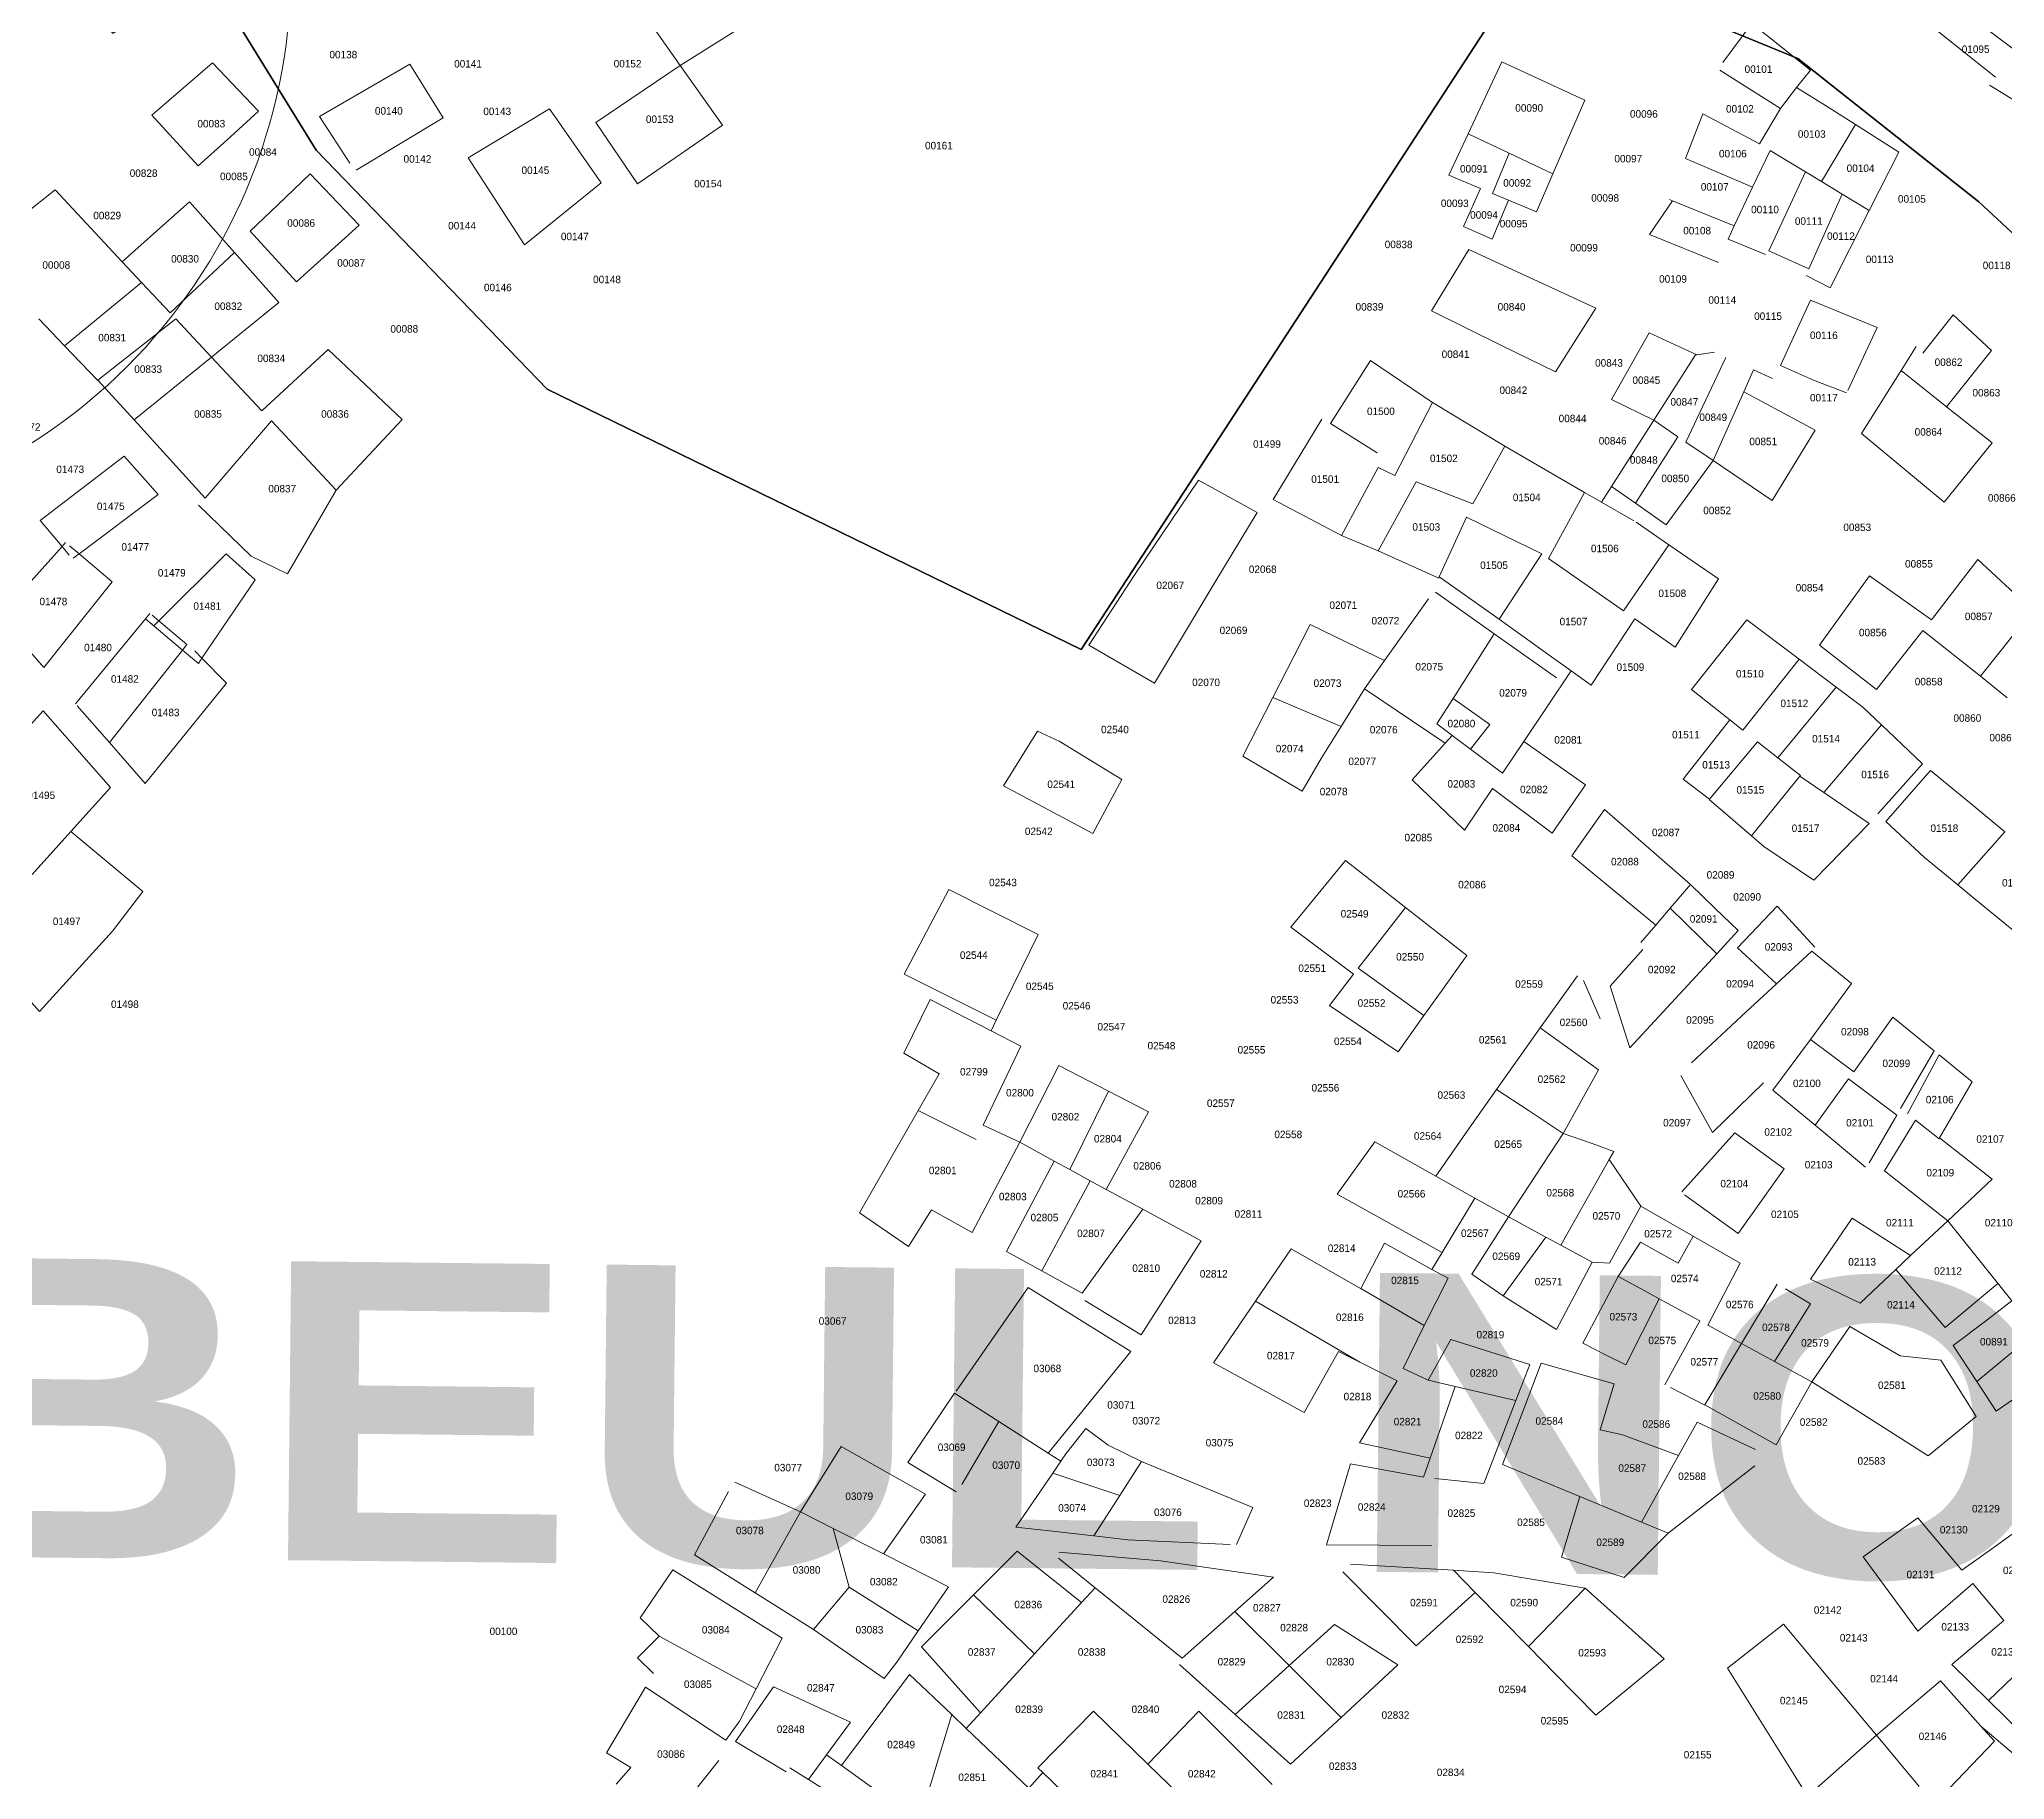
# Model space of a CAD drawing. Header units: metres. Extents: x 245232 to 248406, y 1633796 to 1637634.
# Drawn here: x 246907 to 247301.5, y 1635473.6 to 1635822.9 of the extents above; entities that cross this region are included whole.
import ezdxf
from ezdxf.enums import TextEntityAlignment as Align

# ---------------------------------------------------------------- set-up
doc = ezdxf.new("R2010")
doc.units = ezdxf.units.M
doc.header["$MEASUREMENT"] = 0
doc.layers.add('dernier_num_parc', color=1, linetype='Continuous', lineweight=13)
doc.layers.add('Etat des lieux', color=2, linetype='Continuous', lineweight=13)
doc.layers.add('historique_numero_parcelle', color=7, linetype='Continuous')
doc.layers.add('limites_sections', color=7, linetype='Continuous')
doc.layers.add('LIMITES_PARCELLES', color=7, linetype='Continuous', lineweight=0, true_color=0xffffff)
doc.styles.add('Style-FANCY', font='FANCY.shx')
doc.styles.add('Style-Times New Roman', font='times.ttf')

msp = doc.modelspace()

# ---------------------------------------------------------------- linework, layer by layer
at = {"layer": 'dernier_num_parc', "linetype": 'Continuous'}
msp.add_circle((246845.115, 1635836.655), 112.403, dxfattribs=at)
at = {"layer": 'limites_parcelles'}
for p, q in [((247035.636, 1635817.67), (247020.11, 1635839.862)), ((247070.934, 1635839.787), (247035.636, 1635817.67)), ((247287.867, 1635832.455), (247309.696, 1635816.103)), ((247299.615, 1635815.31), (247283.819, 1635827.851)), ((247244.899, 1635818.22), (247250.72, 1635826.052)), ((247250.72, 1635826.052), (247262.467, 1635816.738)), ((246929.636, 1635807.703), (246941.807, 1635818.154)), ((246941.807, 1635818.154), (246951.053, 1635808.451)), ((246963.298, 1635807.42), (246981.368, 1635817.883)), ((246981.368, 1635817.883), (246988.086, 1635807.163)), ((247018.711, 1635806.186), (247035.631, 1635817.667)), ((247035.631, 1635817.667), (247035.636, 1635817.67)), ((247035.631, 1635817.667), (247044.138, 1635805.691)), ((247193.816, 1635803.938), (247200.551, 1635818.356)), ((247200.551, 1635818.356), (247217.19, 1635810.703)), ((247256.488, 1635809.039), (247244.31, 1635816.707)), ((247262.467, 1635816.738), (247259.716, 1635813.246)), ((247259.716, 1635813.246), (247256.488, 1635809.039)), ((247259.716, 1635813.246), (247265.491, 1635809.588)), ((247304.616, 1635809.912), (247298.424, 1635813.722)), ((246938.932, 1635797.525), (246929.636, 1635807.703)), ((246951.053, 1635808.451), (246944.66, 1635802.688)), ((246969.324, 1635798.046), (246963.298, 1635807.42)), ((246993.136, 1635799.104), (247009.423, 1635808.968)), ((247009.423, 1635808.968), (247019.789, 1635794.115)), ((247217.19, 1635810.703), (247210.803, 1635795.924)), ((247237.415, 1635799.005), (247240.887, 1635807.92)), ((247240.887, 1635807.92), (247252.254, 1635801.895)), ((247252.254, 1635801.895), (247256.488, 1635809.039)), ((247265.491, 1635809.588), (247271.504, 1635805.78)), ((246988.086, 1635807.163), (246970.599, 1635796.622)), ((247027.122, 1635793.902), (247018.711, 1635806.186)), ((247044.138, 1635805.691), (247027.122, 1635793.902)), ((247189.924, 1635795.605), (247193.816, 1635803.938)), ((247202.029, 1635800.063), (247193.816, 1635803.938)), ((247271.504, 1635805.78), (247264.702, 1635794.35)), ((247271.504, 1635805.78), (247280.197, 1635800.274)), ((246944.66, 1635802.688), (246938.932, 1635797.525)), ((247202.029, 1635800.063), (247198.705, 1635791.933)), ((247210.803, 1635795.924), (247202.029, 1635800.063)), ((247250.878, 1635793.225), (247254.375, 1635800.61)), ((247254.375, 1635800.61), (247258.177, 1635798.305)), ((247280.197, 1635800.274), (247274.281, 1635788.543)), ((246954.815, 1635789.624), (246961.367, 1635795.892)), ((246961.367, 1635795.892), (246971.198, 1635785.576)), ((247004.381, 1635781.641), (246993.136, 1635799.104)), ((247196.295, 1635792.941), (247189.924, 1635795.605)), ((247210.803, 1635795.924), (247207.491, 1635788.26)), ((247250.878, 1635793.225), (247237.415, 1635799.005)), ((247261.519, 1635796.28), (247254.106, 1635780.438)), ((247258.177, 1635798.305), (247261.519, 1635796.28)), ((247261.519, 1635796.28), (247264.702, 1635794.35)), ((246894.263, 1635780.055), (246910.192, 1635792.675)), ((246910.192, 1635792.675), (246923.695, 1635778.26)), ((247019.789, 1635794.115), (247004.381, 1635781.641)), ((247192.828, 1635785.361), (247196.295, 1635792.941)), ((247198.705, 1635791.933), (247201.884, 1635790.604)), ((247247.193, 1635785.445), (247250.878, 1635793.225)), ((247262.15, 1635776.839), (247268.833, 1635791.846)), ((247264.702, 1635794.35), (247268.833, 1635791.846)), ((247268.833, 1635791.846), (247274.281, 1635788.543)), ((246930.637, 1635784.449), (246937.196, 1635790.297)), ((246937.196, 1635790.297), (246946.233, 1635780.095)), ((246949.36, 1635784.407), (246954.815, 1635789.624)), ((247201.884, 1635790.604), (247198.587, 1635782.759)), ((247207.491, 1635788.26), (247201.884, 1635790.604)), ((247230.188, 1635783.718), (247234.807, 1635790.484)), ((247234.194, 1635790.733), (247234.807, 1635790.484)), ((247234.807, 1635790.484), (247247.193, 1635785.445)), ((247274.281, 1635788.543), (247266.457, 1635773.028)), ((246923.695, 1635778.26), (246930.637, 1635784.449)), ((246958.663, 1635774.222), (246949.36, 1635784.407)), ((246971.198, 1635785.576), (246958.663, 1635774.222)), ((247198.587, 1635782.759), (247192.828, 1635785.361)), ((247244.019, 1635778.083), (247230.188, 1635783.718)), ((247245.939, 1635782.796), (247247.193, 1635785.445)), ((246933.305, 1635768.001), (246946.233, 1635780.095)), ((246946.233, 1635780.095), (246955.117, 1635770.067)), ((247186.443, 1635768.374), (247193.9, 1635780.729)), ((247193.9, 1635780.729), (247208.549, 1635773.962)), ((247253.471, 1635779.697), (247245.939, 1635782.796)), ((247254.106, 1635780.438), (247262.15, 1635776.839)), ((246927.576, 1635774.117), (246923.695, 1635778.26)), ((246927.576, 1635774.117), (246912.12, 1635761.39)), ((246927.576, 1635774.117), (246933.305, 1635768.001)), ((247208.549, 1635773.962), (247219.402, 1635768.949)), ((247266.457, 1635773.028), (247261.659, 1635775.49)), ((246955.117, 1635770.067), (246941.619, 1635759.126)), ((247200.598, 1635761.413), (247186.443, 1635768.374)), ((247219.402, 1635768.949), (247211.296, 1635756.152)), ((247256.503, 1635757.462), (247262.469, 1635770.567)), ((247262.469, 1635770.567), (247275.908, 1635765.092)), ((246912.12, 1635761.39), (246906.934, 1635766.811)), ((246918.786, 1635754.521), (246934.415, 1635766.817)), ((246934.415, 1635766.817), (246941.619, 1635759.126)), ((247222.567, 1635750.609), (247230.121, 1635763.997)), ((247230.121, 1635763.997), (247239.652, 1635759.596)), ((247275.908, 1635765.092), (247269.981, 1635752.392)), ((247285.04, 1635759.936), (247291.125, 1635767.609)), ((247291.125, 1635767.609), (247298.834, 1635760.475)), ((246912.12, 1635761.39), (246918.732, 1635754.479)), ((246951.699, 1635748.366), (246965.031, 1635760.657)), ((246965.031, 1635760.657), (246979.856, 1635746.585)), ((247211.296, 1635756.152), (247200.598, 1635761.413)), ((247239.652, 1635759.596), (247243.219, 1635760.091)), ((247280.695, 1635756.454), (247283.717, 1635761.259)), ((247298.834, 1635760.475), (247289.82, 1635749.167)), ((246941.619, 1635759.126), (246926.064, 1635746.518)), ((246941.619, 1635759.126), (246951.699, 1635748.366)), ((247166.132, 1635745.764), (247174.176, 1635758.464)), ((247174.176, 1635758.464), (247186.664, 1635749.997)), ((247231.048, 1635746.439), (247239.409, 1635759.562)), ((247245.495, 1635759.056), (247237.488, 1635742.067)), ((247239.409, 1635759.562), (247239.652, 1635759.596)), ((247249.097, 1635752.17), (247251.032, 1635756.54)), ((247251.032, 1635756.54), (247254.861, 1635754.799)), ((247263.102, 1635754.508), (247256.503, 1635757.462)), ((247272.737, 1635743.797), (247280.695, 1635756.454)), ((247280.695, 1635756.454), (247289.82, 1635749.167)), ((246918.732, 1635754.479), (246918.786, 1635754.521)), ((246926.063, 1635746.517), (246918.786, 1635754.521)), ((247242.973, 1635738.344), (247249.097, 1635752.17)), ((247249.097, 1635752.17), (247263.433, 1635744.428)), ((247269.753, 1635751.943), (247263.102, 1635754.508)), ((247186.664, 1635749.997), (247179.044, 1635735.392)), ((247186.664, 1635749.997), (247201.137, 1635741.213)), ((247231.048, 1635746.439), (247222.567, 1635750.609)), ((247289.82, 1635749.167), (247298.938, 1635741.885)), ((246926.064, 1635746.518), (246926.063, 1635746.517)), ((246926.064, 1635746.518), (246940.3, 1635730.842)), ((246940.3, 1635730.842), (246953.62, 1635746.315)), ((246953.62, 1635746.315), (246966.626, 1635732.43)), ((246979.856, 1635746.585), (246966.626, 1635732.43)), ((247154.676, 1635730.518), (247164.412, 1635746.67)), ((247175.538, 1635739.926), (247166.132, 1635745.764)), ((247222.543, 1635733.175), (247231.047, 1635746.438)), ((247231.047, 1635746.438), (247231.048, 1635746.439)), ((247235.896, 1635743.148), (247231.047, 1635746.438)), ((247263.433, 1635744.428), (247254.781, 1635730.329)), ((247194.707, 1635729.704), (247201.137, 1635741.213)), ((247201.137, 1635741.213), (247217.172, 1635731.966)), ((247227.353, 1635729.796), (247235.896, 1635743.148)), ((247237.488, 1635742.067), (247242.973, 1635738.344)), ((247289.327, 1635730.009), (247272.737, 1635743.797)), ((247298.938, 1635741.885), (247289.327, 1635730.009)), ((246907.21, 1635726.299), (246924.09, 1635739.266)), ((246924.09, 1635739.266), (246930.894, 1635731.525)), ((247175.763, 1635736.98), (247168.355, 1635723.327)), ((247179.044, 1635735.392), (247175.763, 1635736.98)), ((247242.973, 1635738.344), (247233.534, 1635725.451)), ((247254.781, 1635730.329), (247242.973, 1635738.344)), ((247126.868, 1635715.495), (247139.674, 1635734.44)), ((247139.674, 1635734.44), (247151.427, 1635727.937)), ((247175.737, 1635720.258), (247183.357, 1635734.069)), ((247183.357, 1635734.069), (247194.707, 1635729.704)), ((247220.526, 1635730.031), (247222.543, 1635733.175)), ((247227.353, 1635729.796), (247222.543, 1635733.175)), ((246930.894, 1635731.525), (246915.019, 1635719.633)), ((246949.561, 1635719.201), (246938.977, 1635729.387)), ((246966.626, 1635732.43), (246956.837, 1635715.629)), ((247168.355, 1635723.327), (247154.676, 1635730.518)), ((247217.172, 1635731.966), (247209.894, 1635718.707)), ((247217.172, 1635731.966), (247220.526, 1635730.031)), ((247220.526, 1635730.031), (247227.013, 1635726.29)), ((247233.534, 1635725.451), (247227.353, 1635729.796)), ((246911.606, 1635721.105), (246907.21, 1635726.299)), ((247151.427, 1635727.937), (247143.177, 1635714.209)), ((247193.482, 1635727.016), (247187.998, 1635714.989)), ((247208.545, 1635719.649), (247193.482, 1635727.016)), ((247227.495, 1635725.96), (247234.046, 1635721.46)), ((246898.962, 1635707.033), (246911.606, 1635721.105)), ((246911.606, 1635721.105), (246912.319, 1635721.898)), ((246913.061, 1635719.386), (246911.606, 1635721.105)), ((246913.087, 1635721.254), (246915.019, 1635719.633)), ((247175.737, 1635720.258), (247168.355, 1635723.327)), ((247224.976, 1635708.174), (247234.046, 1635721.46)), ((247234.046, 1635721.46), (247243.999, 1635714.622)), ((246915.019, 1635719.633), (246913.829, 1635718.742)), ((246915.019, 1635719.633), (246921.675, 1635714.047)), ((246931.025, 1635706.201), (246944.527, 1635719.622)), ((246944.527, 1635719.622), (246950.354, 1635714.438)), ((246956.837, 1635715.629), (246949.561, 1635719.201)), ((247187.876, 1635714.721), (247175.737, 1635720.258)), ((247199.99, 1635706.557), (247208.545, 1635719.649)), ((247209.894, 1635718.707), (247218.76, 1635712.515)), ((247286.764, 1635706.402), (247296.072, 1635718.471)), ((247296.072, 1635718.471), (247307.11, 1635708.254)), ((246921.675, 1635714.047), (246907.939, 1635696.795)), ((246950.354, 1635714.438), (246939.68, 1635698.674)), ((247117.661, 1635701.314), (247126.868, 1635715.495)), ((247143.177, 1635714.209), (247136.486, 1635703.077)), ((247187.998, 1635714.989), (247187.876, 1635714.721)), ((247199.99, 1635706.557), (247187.998, 1635714.989)), ((247243.999, 1635714.622), (247235.358, 1635700.923)), ((247264.301, 1635701.283), (247274.356, 1635715.233)), ((247274.356, 1635715.233), (247286.764, 1635706.402)), ((247177.019, 1635698.22), (247185.817, 1635710.574)), ((247187.246, 1635711.924), (247199.017, 1635703.615)), ((247218.76, 1635712.515), (247224.976, 1635708.174)), ((246907.939, 1635696.795), (246898.962, 1635707.033)), ((246914.288, 1635689.554), (246928.33, 1635706.571)), ((246928.33, 1635706.571), (246929.252, 1635707.688)), ((246935.765, 1635700.333), (246928.33, 1635706.571)), ((246929.709, 1635707.305), (246931.025, 1635706.201)), ((246929.994, 1635705.176), (246931.025, 1635706.201)), ((246931.025, 1635706.201), (246936.663, 1635701.469)), ((247158.866, 1635699.153), (247162.089, 1635705.488)), ((247162.089, 1635705.488), (247169.406, 1635701.926)), ((247199.987, 1635706.552), (247199.99, 1635706.557)), ((247210.064, 1635699.316), (247199.987, 1635706.552)), ((247227.267, 1635706.574), (247218.474, 1635693.278)), ((247235.358, 1635700.923), (247227.267, 1635706.574)), ((247238.625, 1635692.402), (247249.722, 1635706.402)), ((247249.722, 1635706.402), (247260.212, 1635698.487)), ((247307.11, 1635708.254), (247296.616, 1635695.102)), ((246936.663, 1635701.469), (246935.765, 1635700.333)), ((247130.857, 1635693.71), (247117.661, 1635701.314)), ((247136.486, 1635703.077), (247130.857, 1635693.71)), ((247169.406, 1635701.926), (247177.019, 1635698.22)), ((247190.772, 1635690.635), (247199.017, 1635703.615)), ((247199.017, 1635703.615), (247211.535, 1635694.779)), ((247275.764, 1635692.441), (247264.301, 1635701.283)), ((247285.056, 1635704.235), (247275.764, 1635692.441)), ((247296.616, 1635695.102), (247285.056, 1635704.235)), ((246935.765, 1635700.333), (246921.106, 1635681.779)), ((246938.977, 1635697.638), (246935.765, 1635700.333)), ((246938.235, 1635700.149), (246939.68, 1635698.674)), ((246939.68, 1635698.674), (246938.977, 1635697.638)), ((246939.68, 1635698.674), (246944.585, 1635693.667)), ((247154.623, 1635690.81), (247158.866, 1635699.153)), ((247177.019, 1635698.22), (247172.985, 1635692.556)), ((247214.466, 1635696.156), (247210.064, 1635699.316)), ((247260.212, 1635698.487), (247248.915, 1635684.279)), ((247260.212, 1635698.487), (247260.212, 1635698.487)), ((247260.212, 1635698.487), (247267.667, 1635692.861)), ((246944.585, 1635693.667), (246928.313, 1635673.559)), ((247214.466, 1635696.156), (247204.98, 1635681.993)), ((247218.474, 1635693.278), (247214.466, 1635696.156)), ((247301.97, 1635690.747), (247296.616, 1635695.102)), ((246921.106, 1635681.779), (246914.635, 1635689.158)), ((247148.598, 1635679.042), (247154.623, 1635690.81)), ((247168.275, 1635685.015), (247154.623, 1635690.81)), ((247172.985, 1635692.556), (247168.275, 1635685.015)), ((247189.174, 1635681.646), (247172.985, 1635692.556)), ((247190.772, 1635690.635), (247187.502, 1635685.488)), ((247198.128, 1635685.392), (247190.772, 1635690.635)), ((247246.285, 1635686.355), (247238.625, 1635692.402)), ((247255.954, 1635678.722), (247267.667, 1635692.861)), ((247267.667, 1635692.861), (247273.005, 1635688.833)), ((246890.367, 1635669.001), (246907.808, 1635688.111)), ((246907.808, 1635688.111), (246921.302, 1635672.765)), ((247187.502, 1635685.488), (247190.458, 1635683.279)), ((247194.281, 1635680.421), (247198.128, 1635685.392)), ((247236.941, 1635674.39), (247246.285, 1635686.355)), ((247248.915, 1635684.279), (247246.285, 1635686.355)), ((247276.713, 1635685.322), (247265.19, 1635671.741)), ((247273.005, 1635688.833), (247276.713, 1635685.322)), ((247276.713, 1635685.322), (247284.964, 1635677.509)), ((246928.313, 1635673.559), (246921.106, 1635681.779)), ((247100.516, 1635673.056), (247107.395, 1635684.063)), ((247107.395, 1635684.063), (247111.734, 1635682.052)), ((247111.734, 1635682.052), (247124.298, 1635674.352)), ((247168.275, 1635685.015), (247164.307, 1635678.586)), ((247182.579, 1635674.312), (247189.174, 1635681.646)), ((247189.174, 1635681.646), (247190.568, 1635683.197)), ((247190.458, 1635683.279), (247190.568, 1635683.197)), ((247190.568, 1635683.197), (247194.281, 1635680.421)), ((247200.709, 1635675.616), (247204.98, 1635681.993)), ((247204.98, 1635681.993), (247217.326, 1635673.278)), ((247251.883, 1635681.936), (247242.201, 1635670.389)), ((247255.954, 1635678.722), (247251.883, 1635681.936)), ((247160.46, 1635671.977), (247148.598, 1635679.042)), ((247164.307, 1635678.586), (247160.46, 1635671.977)), ((247194.281, 1635680.421), (247200.709, 1635675.616)), ((247260.479, 1635675.15), (247255.954, 1635678.722)), ((247284.964, 1635677.509), (247275.992, 1635667.47)), ((247124.298, 1635674.352), (247118.467, 1635663.542)), ((247193.04, 1635664.166), (247182.579, 1635674.312)), ((247217.326, 1635673.278), (247210.657, 1635663.596)), ((247242.201, 1635670.389), (247236.941, 1635674.39)), ((247250.623, 1635663.04), (247260.375, 1635675.022)), ((247260.375, 1635675.022), (247260.479, 1635675.15)), ((247260.375, 1635675.022), (247265.19, 1635671.741)), ((247277.615, 1635665.95), (247286.593, 1635676.161)), ((247286.593, 1635676.161), (247295.13, 1635669.097)), ((246921.302, 1635672.765), (246913.364, 1635663.901)), ((247118.467, 1635663.542), (247100.516, 1635673.056)), ((247198.651, 1635672.543), (247193.04, 1635664.166)), ((247210.657, 1635663.596), (247198.651, 1635672.543)), ((247242.201, 1635670.389), (247242.164, 1635670.345)), ((247242.164, 1635670.345), (247250.623, 1635663.04)), ((247265.19, 1635671.741), (247274.275, 1635665.55)), ((247217.289, 1635662.838), (247221.172, 1635668.323)), ((247221.172, 1635668.323), (247238.397, 1635653.261)), ((247274.275, 1635665.55), (247263.163, 1635654.12)), ((247285.388, 1635658.671), (247277.615, 1635665.95)), ((247295.13, 1635669.097), (247301.516, 1635663.813)), ((246913.364, 1635663.901), (246905.608, 1635655.273)), ((246913.364, 1635663.901), (246927.784, 1635651.863)), ((247214.598, 1635659.039), (247217.289, 1635662.838)), ((247253.109, 1635660.893), (247250.623, 1635663.04)), ((247292.048, 1635653.211), (247301.516, 1635663.813)), ((247158.201, 1635644.687), (247169.149, 1635658.107)), ((247169.149, 1635658.107), (247181.214, 1635648.675)), ((247231.423, 1635645.108), (247214.598, 1635659.039)), ((247263.163, 1635654.12), (247253.109, 1635660.893)), ((247292.048, 1635653.211), (247285.388, 1635658.671)), ((246927.784, 1635651.863), (246921.699, 1635643.925)), ((247080.619, 1635635.274), (247089.582, 1635652.294)), ((247089.582, 1635652.294), (247107.501, 1635643.211)), ((247238.397, 1635653.261), (247234.365, 1635648.547)), ((247238.397, 1635653.261), (247243.267, 1635648.544)), ((247295.278, 1635650.564), (247292.048, 1635653.211)), ((247304.755, 1635642.796), (247295.278, 1635650.564)), ((247181.214, 1635648.675), (247175.588, 1635641.431)), ((247181.214, 1635648.675), (247193.517, 1635639.057)), ((247231.423, 1635645.108), (247234.365, 1635648.547)), ((247234.365, 1635648.547), (247243.669, 1635639.376)), ((247243.267, 1635648.544), (247247.946, 1635644.013)), ((247247.843, 1635640.535), (247255.834, 1635648.934)), ((247255.834, 1635648.934), (247263.374, 1635640.679)), ((246907.094, 1635627.76), (246894.005, 1635642.365)), ((246921.699, 1635643.925), (246907.094, 1635627.76)), ((247107.501, 1635643.211), (247099.076, 1635626.045)), ((247170.786, 1635635.246), (247158.201, 1635644.687)), ((247228.449, 1635641.632), (247231.423, 1635645.108)), ((247247.946, 1635644.013), (247243.669, 1635639.376)), ((247175.588, 1635641.431), (247171.73, 1635636.462)), ((247193.517, 1635639.057), (247188.351, 1635631.803)), ((247222.311, 1635632.847), (247228.873, 1635640.256)), ((247243.669, 1635639.376), (247226.227, 1635620.465)), ((247255.645, 1635633.305), (247247.843, 1635640.535)), ((247255.645, 1635633.305), (247262.739, 1635639.885)), ((247262.739, 1635639.885), (247270.728, 1635633.392)), ((247099.076, 1635626.045), (247080.619, 1635635.274)), ((247165.951, 1635629.019), (247170.786, 1635635.246)), ((247171.73, 1635636.462), (247184.915, 1635626.977)), ((247208.274, 1635624.476), (247215.716, 1635634.912)), ((247216.913, 1635634.012), (247220.3, 1635626.286)), ((247080.563, 1635619.395), (247085.855, 1635630.19)), ((247085.855, 1635630.19), (247098.035, 1635623.924)), ((247188.351, 1635631.803), (247184.915, 1635626.977)), ((247226.227, 1635620.465), (247222.311, 1635632.847)), ((247248.677, 1635626.841), (247255.645, 1635633.305)), ((247270.728, 1635633.392), (247262.463, 1635622.192)), ((247099.076, 1635626.045), (247098.035, 1635623.924)), ((247179.729, 1635619.693), (247165.951, 1635629.019)), ((247184.915, 1635626.977), (247179.729, 1635619.693)), ((247184.915, 1635626.977), (247184.915, 1635626.977)), ((247238.609, 1635617.502), (247248.677, 1635626.841)), ((247271.183, 1635615.705), (247279.047, 1635626.63)), ((247279.047, 1635626.63), (247287.315, 1635619.91)), ((247098.035, 1635623.924), (247103.99, 1635620.861)), ((247199.489, 1635612.158), (247208.274, 1635624.476)), ((247208.274, 1635624.476), (247219.942, 1635616.086)), ((247254.961, 1635612.025), (247262.463, 1635622.192)), ((247262.463, 1635622.192), (247271.183, 1635615.705)), ((247087.654, 1635615.267), (247080.563, 1635619.395)), ((247103.99, 1635620.861), (247096.432, 1635604.944)), ((247287.315, 1635619.91), (247280.567, 1635608.294)), ((247281.944, 1635607.22), (247288.339, 1635619.078)), ((247288.339, 1635619.078), (247294.966, 1635613.692)), ((247083.41, 1635607.888), (247087.654, 1635615.267)), ((247103.816, 1635601.579), (247111.64, 1635616.926)), ((247111.64, 1635616.926), (247121.624, 1635611.79)), ((247219.942, 1635616.086), (247212.892, 1635603.32)), ((247242.848, 1635603.502), (247236.492, 1635614.954)), ((247263.449, 1635604.96), (247270.13, 1635614.242)), ((247270.13, 1635614.242), (247279.808, 1635606.989)), ((247113.824, 1635596.078), (247121.624, 1635611.79)), ((247121.624, 1635611.79), (247129.666, 1635607.653)), ((247193.744, 1635603.939), (247199.489, 1635612.158)), ((247199.489, 1635612.158), (247205.812, 1635607.988)), ((247253.056, 1635613.453), (247242.848, 1635603.502)), ((247263.449, 1635604.96), (247254.961, 1635612.025)), ((247294.966, 1635613.692), (247288.382, 1635602.405)), ((247071.624, 1635587.4), (247083.41, 1635607.888)), ((247095.085, 1635602.108), (247083.41, 1635607.888)), ((247129.666, 1635607.653), (247121.146, 1635592.054)), ((247205.812, 1635607.988), (247212.892, 1635603.32)), ((247279.808, 1635606.989), (247274.249, 1635597.42)), ((247096.432, 1635604.944), (247103.816, 1635601.579)), ((247187.3, 1635594.72), (247193.744, 1635603.939)), ((247201.916, 1635586.597), (247212.892, 1635603.32)), ((247212.892, 1635603.32), (247218.697, 1635601.264)), ((247236.706, 1635591.599), (247247.283, 1635603.435)), ((247247.283, 1635603.435), (247257.208, 1635596.214)), ((247273.564, 1635596.541), (247263.449, 1635604.96)), ((247283.571, 1635605.95), (247277.344, 1635595.832)), ((247288.298, 1635602.261), (247283.571, 1635605.95)), ((247288.382, 1635602.405), (247288.298, 1635602.261)), ((247288.382, 1635602.405), (247298.926, 1635594.113)), ((247103.816, 1635601.579), (247094.261, 1635583.435)), ((247110.729, 1635597.779), (247103.816, 1635601.579)), ((247167.489, 1635591.149), (247175.068, 1635601.639)), ((247175.068, 1635601.639), (247187.3, 1635594.72)), ((247218.697, 1635601.264), (247223.052, 1635599.721)), ((247223.052, 1635599.721), (247222.106, 1635598.053)), ((247101.165, 1635579.621), (247110.729, 1635597.779)), ((247113.824, 1635596.078), (247110.729, 1635597.779)), ((247117.921, 1635593.826), (247113.824, 1635596.078)), ((247187.3, 1635594.72), (247195.112, 1635590.302)), ((247222.106, 1635598.053), (247212.375, 1635580.901)), ((247222.106, 1635598.053), (247228.449, 1635588.715)), ((247257.208, 1635596.214), (247247.957, 1635583.251)), ((247277.344, 1635595.832), (247290.064, 1635585.802)), ((247108.231, 1635575.718), (247117.921, 1635593.826)), ((247117.921, 1635593.826), (247121.146, 1635592.054)), ((247121.146, 1635592.054), (247128.503, 1635588.095)), ((247188.547, 1635579.388), (247167.489, 1635591.149)), ((247247.957, 1635583.251), (247237.181, 1635590.99)), ((247298.926, 1635594.113), (247290.064, 1635585.802)), ((247081.466, 1635580.612), (247071.624, 1635587.4)), ((247086.067, 1635587.962), (247081.466, 1635580.612)), ((247094.261, 1635583.435), (247086.067, 1635587.962)), ((247128.503, 1635588.095), (247116.335, 1635571.24)), ((247128.503, 1635588.095), (247140.243, 1635581.777)), ((247195.112, 1635590.302), (247188.547, 1635579.388)), ((247194.525, 1635575.09), (247201.916, 1635586.597)), ((247201.916, 1635586.597), (247195.112, 1635590.302)), ((247209.41, 1635582.516), (247201.916, 1635586.597)), ((247228.449, 1635588.715), (247222.138, 1635577.305)), ((247228.449, 1635588.715), (247238.965, 1635582.689)), ((247235.947, 1635577.263), (247238.965, 1635582.689)), ((247238.965, 1635582.689), (247248.36, 1635577.306)), ((247262.501, 1635574.083), (247270.837, 1635586.297)), ((247270.837, 1635586.297), (247282.596, 1635578.798)), ((247282.596, 1635578.798), (247290.064, 1635585.802)), ((247290.064, 1635585.802), (247302.913, 1635569.704)), ((247108.231, 1635575.718), (247101.165, 1635579.621)), ((247140.243, 1635581.777), (247128.166, 1635562.887)), ((247151.138, 1635569.664), (247158.28, 1635580.149)), ((247158.28, 1635580.149), (247172.214, 1635572.172)), ((247172.222, 1635572.187), (247177.03, 1635581.32)), ((247177.03, 1635581.32), (247186.531, 1635576.035)), ((247188.547, 1635579.388), (247186.531, 1635576.035)), ((247200.827, 1635570.723), (247209.41, 1635582.516)), ((247209.41, 1635582.516), (247209.41, 1635582.516)), ((247209.41, 1635582.516), (247212.375, 1635580.901)), ((247212.375, 1635580.901), (247218.707, 1635577.452)), ((247223.918, 1635574.614), (247228.406, 1635581.497)), ((247228.406, 1635581.497), (247235.947, 1635577.263)), ((247282.596, 1635578.798), (247279.622, 1635576.009)), ((247116.335, 1635571.24), (247108.231, 1635575.718)), ((247186.531, 1635576.035), (247189.767, 1635574.235)), ((247200.827, 1635570.723), (247194.525, 1635575.09)), ((247218.707, 1635577.452), (247211.524, 1635563.934)), ((247222.138, 1635577.305), (247218.707, 1635577.452)), ((247248.36, 1635577.306), (247241.88, 1635564.832)), ((247279.622, 1635576.009), (247272.442, 1635569.274)), ((247289.491, 1635564.367), (247279.622, 1635576.009)), ((247091.015, 1635551.621), (247105.461, 1635572.418)), ((247105.461, 1635572.418), (247126.116, 1635559.578)), ((247172.214, 1635572.172), (247172.222, 1635572.187)), ((247172.222, 1635572.187), (247184.951, 1635564.775)), ((247189.767, 1635574.235), (247184.951, 1635564.775)), ((247211.524, 1635563.934), (247200.827, 1635570.723)), ((247216.806, 1635561.217), (247223.918, 1635574.614)), ((247229.135, 1635571.773), (247223.918, 1635574.614)), ((247232.155, 1635570.129), (247229.135, 1635571.773)), ((247248.674, 1635561.132), (247255.82, 1635573.032)), ((247257.448, 1635572.099), (247262.512, 1635569.148)), ((247272.442, 1635569.274), (247262.501, 1635574.083)), ((247300.046, 1635573.131), (247289.491, 1635564.367)), ((247128.166, 1635562.887), (247116.864, 1635569.759)), ((247142.688, 1635557.257), (247151.138, 1635569.664)), ((247172.04, 1635557.422), (247151.138, 1635569.664)), ((247232.155, 1635570.129), (247225.41, 1635556.853)), ((247240.287, 1635565.7), (247232.155, 1635570.129)), ((247262.512, 1635569.148), (247255.27, 1635557.54)), ((247297.585, 1635565.634), (247302.913, 1635569.704)), ((247184.951, 1635564.775), (247180.745, 1635556.117)), ((247233.25, 1635552.878), (247240.287, 1635565.7)), ((247241.88, 1635564.832), (247248.674, 1635561.132)), ((247262.739, 1635553.472), (247270.366, 1635564.573)), ((247270.366, 1635564.573), (247280.519, 1635558.658)), ((247291.156, 1635560.722), (247297.585, 1635565.634)), ((247295.851, 1635553.504), (247308.771, 1635564.252)), ((247126.116, 1635559.578), (247109.519, 1635539.158)), ((247167.738, 1635559.574), (247160.852, 1635547.314)), ((247172.04, 1635557.422), (247167.738, 1635559.574)), ((247185.797, 1635553.768), (247190.317, 1635561.986)), ((247190.317, 1635561.986), (247206.181, 1635556.91)), ((247221.5, 1635558.836), (247216.806, 1635561.217)), ((247241.283, 1635548.825), (247248.674, 1635561.132)), ((247248.674, 1635561.132), (247255.27, 1635557.54)), ((247295.851, 1635553.504), (247291.156, 1635560.722)), ((247160.852, 1635547.314), (247142.688, 1635557.257)), ((247179.553, 1635553.663), (247172.04, 1635557.422)), ((247180.745, 1635556.117), (247185.797, 1635553.768)), ((247206.181, 1635556.91), (247203.384, 1635549.698)), ((247205.089, 1635548.394), (247208.463, 1635557.209)), ((247208.463, 1635557.209), (247223.108, 1635553.091)), ((247225.41, 1635556.853), (247221.5, 1635558.836)), ((247255.27, 1635557.54), (247262.739, 1635553.472)), ((247280.519, 1635558.658), (247288.669, 1635557.811)), ((247288.669, 1635557.811), (247295.759, 1635546.487)), ((247081.331, 1635537.255), (247090.73, 1635551.2)), ((247090.73, 1635551.2), (247099.631, 1635545.495)), ((247171.977, 1635541.223), (247179.553, 1635553.663)), ((247191.176, 1635552.524), (247185.797, 1635553.768)), ((247186.174, 1635538.121), (247191.176, 1635552.524)), ((247203.384, 1635549.698), (247191.176, 1635552.524)), ((247223.108, 1635553.091), (247220.284, 1635543.803)), ((247234.407, 1635552.291), (247241.273, 1635548.809)), ((247262.739, 1635553.472), (247255.631, 1635540.805)), ((247271.505, 1635547.897), (247262.739, 1635553.472)), ((247299.728, 1635547.546), (247295.851, 1635553.504)), ((247306.972, 1635552.593), (247299.728, 1635547.546)), ((247203.384, 1635549.698), (247196.925, 1635533.05)), ((247200.685, 1635536.889), (247205.089, 1635548.394)), ((247241.273, 1635548.809), (247241.283, 1635548.825)), ((247255.631, 1635540.805), (247241.283, 1635548.825)), ((247286.137, 1635538.591), (247271.505, 1635547.897)), ((247099.631, 1635545.495), (247092.205, 1635532.889)), ((247109.519, 1635539.158), (247099.631, 1635545.495)), ((247113.063, 1635539.031), (247117.048, 1635544.075)), ((247117.048, 1635544.075), (247121.53, 1635540.751)), ((247220.284, 1635543.803), (247224.774, 1635542.815)), ((247236.014, 1635538.687), (247239.729, 1635545.368)), ((247239.729, 1635545.368), (247251.485, 1635539.906)), ((247295.759, 1635546.487), (247286.137, 1635538.591)), ((247059.789, 1635527.363), (247067.974, 1635540.501)), ((247067.974, 1635540.501), (247084.894, 1635530.936)), ((247121.53, 1635540.751), (247128.258, 1635537.497)), ((247186.174, 1635538.121), (247171.977, 1635541.223)), ((247224.774, 1635542.815), (247236.014, 1635538.687)), ((247091.015, 1635531.381), (247081.331, 1635537.255)), ((247112.042, 1635537.54), (247109.519, 1635539.158)), ((247110.411, 1635535.157), (247112.042, 1635537.54)), ((247112.042, 1635537.54), (247113.063, 1635539.031)), ((247123.862, 1635530.636), (247128.258, 1635537.497)), ((247128.258, 1635537.497), (247150.611, 1635528.238)), ((247165.367, 1635520.732), (247170.152, 1635537.016)), ((247170.152, 1635537.016), (247184.845, 1635534.295)), ((247184.845, 1635534.295), (247186.174, 1635538.121)), ((247216.221, 1635530.438), (247200.685, 1635536.889)), ((247228.574, 1635525.308), (247236.014, 1635538.687)), ((247251.326, 1635536.572), (247241.676, 1635529.081)), ((247038.495, 1635518.765), (247045.374, 1635531.465)), ((247046.613, 1635533.293), (247059.789, 1635527.363)), ((247102.984, 1635524.305), (247110.411, 1635535.157)), ((247110.411, 1635535.157), (247123.862, 1635530.636)), ((247196.925, 1635533.05), (247187.122, 1635534.06)), ((247059.789, 1635527.363), (247050.71, 1635511.09)), ((247066.382, 1635524.023), (247059.789, 1635527.363)), ((247084.894, 1635530.936), (247076.445, 1635518.926)), ((247118.674, 1635522.54), (247123.862, 1635530.636)), ((247150.611, 1635528.238), (247147.304, 1635520.818)), ((247212.521, 1635518.268), (247216.221, 1635530.438)), ((247216.221, 1635530.438), (247228.574, 1635525.308)), ((247241.676, 1635529.081), (247233.943, 1635523.078)), ((247069.579, 1635512.282), (247066.382, 1635524.023)), ((247076.445, 1635518.926), (247066.382, 1635524.023)), ((247110.399, 1635523.471), (247102.984, 1635524.305)), ((247118.674, 1635522.54), (247110.399, 1635523.471)), ((247228.574, 1635525.308), (247233.943, 1635523.078)), ((247273.087, 1635518.358), (247284.061, 1635526.187)), ((247284.061, 1635526.187), (247292.869, 1635515.643)), ((247299.347, 1635520.308), (247305.357, 1635524.636)), ((247094.544, 1635510.737), (247103.265, 1635519.506)), ((247103.265, 1635519.506), (247116.224, 1635509.183)), ((247125.463, 1635521.776), (247118.674, 1635522.54)), ((247146.022, 1635520.824), (247125.463, 1635521.776)), ((247186.486, 1635520.632), (247165.367, 1635520.732)), ((247233.943, 1635523.078), (247225.132, 1635514.188)), ((247292.869, 1635515.643), (247299.347, 1635520.308)), ((247027.647, 1635506.118), (247034.208, 1635515.749)), ((247034.208, 1635515.749), (247056.116, 1635501.991)), ((247050.71, 1635511.09), (247038.495, 1635518.765)), ((247076.445, 1635518.926), (247089.506, 1635512.31)), ((247118.916, 1635512.121), (247111.546, 1635518.078)), ((247111.626, 1635519.268), (247132.025, 1635517.522)), ((247132.025, 1635517.522), (247154.726, 1635514.268)), ((247170.204, 1635516.887), (247190.869, 1635515.631)), ((247190.869, 1635515.631), (247195.223, 1635511.198)), ((247190.869, 1635515.631), (247198.938, 1635515.141)), ((247225.132, 1635514.188), (247212.521, 1635518.268)), ((247284.067, 1635503.409), (247273.087, 1635518.358)), ((247069.579, 1635512.282), (247062.413, 1635503.737)), ((247083.441, 1635503.46), (247069.579, 1635512.282)), ((247089.506, 1635512.31), (247083.441, 1635503.46)), ((247118.916, 1635512.121), (247116.224, 1635509.183)), ((247136.391, 1635497.996), (247118.916, 1635512.121)), ((247154.726, 1635514.268), (247146.972, 1635507.386)), ((247183.377, 1635500.445), (247168.617, 1635515.299)), ((247198.938, 1635515.141), (247217.274, 1635512.045)), ((247205.882, 1635500.346), (247217.274, 1635512.045)), ((247217.274, 1635512.045), (247233.149, 1635497.837)), ((247295.089, 1635512.985), (247284.067, 1635503.409)), ((247301.302, 1635505.548), (247295.089, 1635512.985)), ((247062.413, 1635503.737), (247050.71, 1635511.09)), ((247084.109, 1635500.245), (247094.544, 1635510.737)), ((247106.766, 1635498.863), (247094.544, 1635510.737)), ((247116.224, 1635509.183), (247106.766, 1635498.863)), ((247195.223, 1635511.198), (247183.377, 1635500.445)), ((247205.882, 1635500.346), (247195.223, 1635511.198)), ((247031.457, 1635502.414), (247027.647, 1635506.118)), ((247076.6, 1635493.899), (247062.413, 1635503.737)), ((247146.972, 1635507.386), (247136.391, 1635497.996)), ((247146.972, 1635507.386), (247157.87, 1635496.501)), ((247157.87, 1635496.501), (247166.975, 1635504.789)), ((247166.975, 1635504.789), (247179.65, 1635496.646)), ((247245.835, 1635496.001), (247257.106, 1635504.829)), ((247257.106, 1635504.829), (247266.655, 1635493.396)), ((247290.84, 1635496.764), (247301.302, 1635505.548)), ((247027.118, 1635498.075), (247031.457, 1635502.414)), ((247050.883, 1635491.848), (247031.457, 1635502.414)), ((247056.116, 1635501.991), (247050.883, 1635491.848)), ((247083.441, 1635503.46), (247079.135, 1635497.175)), ((247095.924, 1635487.034), (247084.109, 1635500.245)), ((247211.245, 1635494.886), (247205.882, 1635500.346)), ((247298.245, 1635489.499), (247309.566, 1635500.402)), ((247030.293, 1635494.9), (247027.118, 1635498.075)), ((247079.135, 1635497.175), (247076.6, 1635493.899)), ((247106.766, 1635498.863), (247095.924, 1635487.034)), ((247147.066, 1635486.666), (247135.835, 1635496.726)), ((247147.066, 1635486.666), (247157.87, 1635496.501)), ((247168.275, 1635486.109), (247157.87, 1635496.501)), ((247179.65, 1635496.646), (247168.275, 1635486.109)), ((247233.149, 1635497.837), (247219.417, 1635486.566)), ((247261.861, 1635470.304), (247245.835, 1635496.001)), ((247298.245, 1635489.499), (247290.84, 1635496.764)), ((247020.873, 1635479.025), (247028.665, 1635492.157)), ((247028.665, 1635492.157), (247044.843, 1635481.549)), ((247046.75, 1635481.3), (247054.406, 1635492.268)), ((247047.543, 1635485.375), (247050.883, 1635491.848)), ((247054.406, 1635492.268), (247069.843, 1635485.162)), ((247072.576, 1635482.54), (247081.698, 1635494.731)), ((247081.698, 1635494.731), (247090.146, 1635486.674)), ((247219.417, 1635486.566), (247211.245, 1635494.886)), ((247266.655, 1635493.396), (247275.742, 1635482.518)), ((247275.742, 1635482.518), (247288.596, 1635493.431)), ((247288.596, 1635493.431), (247296.712, 1635484.341)), ((247305.102, 1635482.771), (247298.245, 1635489.499)), ((247044.843, 1635481.549), (247047.543, 1635485.375)), ((247069.843, 1635485.162), (247065.033, 1635478.611)), ((247090.146, 1635486.674), (247085.242, 1635470.389)), ((247090.146, 1635486.674), (247093.053, 1635483.902)), ((247095.924, 1635487.034), (247093.053, 1635483.902)), ((247107.442, 1635475.988), (247118.61, 1635487.356)), ((247118.61, 1635487.356), (247129.537, 1635476.74)), ((247129.537, 1635476.74), (247139.747, 1635487.363)), ((247139.747, 1635487.363), (247154.447, 1635472.663)), ((247158.154, 1635476.734), (247147.066, 1635486.666)), ((247168.275, 1635486.109), (247158.154, 1635476.734)), ((247299.413, 1635481.316), (247296.712, 1635484.341)), ((247296.712, 1635484.341), (247310.141, 1635472.949)), ((247056.91, 1635475.162), (247046.75, 1635481.3)), ((247068.049, 1635476.49), (247072.576, 1635482.54)), ((247093.053, 1635483.902), (247105.652, 1635471.887)), ((247275.742, 1635482.518), (247261.861, 1635470.304)), ((247284.326, 1635472.241), (247275.742, 1635482.518)), ((247287.304, 1635468.676), (247299.413, 1635481.316)), ((247025.742, 1635476.062), (247020.873, 1635479.025)), ((247022.777, 1635472.701), (247025.742, 1635476.062)), ((247043.416, 1635477.437), (247033.192, 1635464.636)), ((247065.033, 1635478.611), (247061.401, 1635473.665)), ((247065.033, 1635478.611), (247068.049, 1635476.49)), ((247081.933, 1635466.44), (247068.049, 1635476.49)), ((247135.801, 1635470.654), (247129.537, 1635476.74)), ((247061.401, 1635473.665), (247057.65, 1635476.009)), ((247066.117, 1635470.717), (247061.401, 1635473.665)), ((247108.42, 1635475.048), (247105.652, 1635471.887)), ((247108.42, 1635475.048), (247107.442, 1635475.988)), ((247118.55, 1635465.309), (247108.42, 1635475.048))]:
    msp.add_line(p, q, dxfattribs=at)
at = {"layer": 'limites_sections', "flags": 128}
for points in [[(247348.226, 1635742.018), (247296.302, 1635790.305), (247259.922, 1635819.078), (247239.243, 1635827.517), (247208.989, 1635842.891), (247157.176, 1635763.416), (247116.137, 1635700.429), (247008.98, 1635752.684), (246962.593, 1635800.671), (246941.436, 1635834.968), (247023.465, 1635880.339), (247272.106, 1636026.778), (247452.105, 1636133.557)], [(246830.429, 1635922.573), (246921.811, 1635824.113), (246941.436, 1635834.968), (246941.436, 1635834.968), (246962.593, 1635800.671), (247008.98, 1635752.684), (247116.137, 1635700.429), (247157.176, 1635763.416), (247208.989, 1635842.891), (247239.243, 1635827.517), (247259.922, 1635819.078), (247296.302, 1635790.305), (247348.226, 1635742.018)]]:
    msp.add_lwpolyline(points, dxfattribs=at)

# ---------------------------------------------------------------- texts
at = {"layer": 'Etat des lieux', "color": 7, "linetype": 'Continuous', "lineweight": 0, "insert": (247028.104, 1635546.483), "char_height": 60, "attachment_point": 5, "rotation": 359.38532, "style": 'Style-Times New Roman'}
msp.add_mtext('\\fArial Black|b0|i0|c00|p39;YEUMBEUL NORD', dxfattribs=at)
at = {"layer": 'historique_numero_parcelle', "style": 'Style-FANCY'}
for s, p in [('00138', (246968.051, 1635819.831)), ('01095', (247295.634, 1635820.917)), ('00141', (246993.085, 1635817.983)), ('00152', (247025.094, 1635818.009)), ('00101', (247252.059, 1635816.917)), ('00140', (246977.182, 1635808.538)), ('00143', (246998.932, 1635808.435)), ('00153', (247031.558, 1635806.869)), ('00090', (247206.04, 1635809.129)), ('00096', (247229.053, 1635807.93)), ('00102', (247248.325, 1635808.94)), ('00083', (246941.559, 1635805.971)), ('00103', (247262.754, 1635803.891)), ('00084', (246951.917, 1635800.282)), ('00142', (246982.928, 1635798.887)), ('00161', (247087.575, 1635801.572)), ('00097', (247225.925, 1635798.943)), ('00106', (247246.913, 1635799.953)), ('00828', (246927.969, 1635796.041)), ('00085', (246946.094, 1635795.377)), ('00145', (247006.601, 1635796.628)), ('00091', (247194.941, 1635796.911)), ('00104', (247272.542, 1635797.024)), ('00154', (247041.253, 1635793.933)), ('00092', (247203.618, 1635794.084)), ('00098', (247221.283, 1635791.067)), ('00107', (247243.28, 1635793.288)), ('00105', (247282.834, 1635790.865)), ('00829', (246920.658, 1635787.536)), ('00093', (247191.101, 1635789.988)), ('00094', (247196.975, 1635787.652)), ('00110', (247253.37, 1635788.744)), ('00086', (246959.586, 1635786.03)), ('00144', (246991.879, 1635785.489)), ('00147', (247014.501, 1635783.332)), ('00095', (247202.925, 1635785.899)), ('00108', (247239.749, 1635784.503)), ('00111', (247262.149, 1635786.422)), ('00112', (247268.607, 1635783.393)), ('00838', (247179.838, 1635781.736)), ('00099', (247217.045, 1635781.07)), ('00008', (246910.444, 1635777.602)), ('00830', (246936.285, 1635778.848)), ('00087', (246969.619, 1635778.01)), ('00113', (247276.376, 1635778.748)), ('00118', (247299.855, 1635777.523)), ('00146', (246999.061, 1635773.091)), ('00148', (247020.965, 1635774.708)), ('00109', (247234.905, 1635774.81)), ('00832', (246944.966, 1635769.338)), ('00839', (247173.99, 1635769.208)), ('00840', (247202.501, 1635769.208)), ('00114', (247244.794, 1635770.569)), ('00115', (247253.976, 1635767.338)), ('00088', (246980.285, 1635764.782)), ('00116', (247265.176, 1635763.5)), ('00831', (246921.664, 1635763.028)), ('00841', (247191.261, 1635759.697)), ('00833', (246928.883, 1635756.718)), ('00834', (246953.596, 1635758.867)), ('00843', (247222.057, 1635757.96)), ('00862', (247290.202, 1635758.105)), ('00842', (247202.866, 1635752.473)), ('00845', (247229.55, 1635754.485)), ('00863', (247297.786, 1635751.978)), ('00835', (246940.894, 1635747.71)), ('00836', (246966.39, 1635747.71)), ('01500', (247176.278, 1635748.239)), ('00847', (247237.184, 1635750.13)), ('00117', (247265.176, 1635750.979)), ('01472', (246904.486, 1635745.09)), ('00844', (247214.746, 1635746.803)), ('00849', (247242.98, 1635747.047)), ('00864', (247286.181, 1635744.114)), ('01499', (247153.409, 1635741.677)), ('00846', (247222.788, 1635742.322)), ('00851', (247253.006, 1635742.187)), ('01473', (246913.243, 1635736.592)), ('01502', (247188.911, 1635738.797)), ('00848', (247229.038, 1635738.477)), ('00837', (246955.789, 1635732.713)), ('01501', (247165.083, 1635734.636)), ('00850', (247235.356, 1635734.767)), ('01475', (246921.376, 1635729.185)), ('01504', (247205.543, 1635730.955)), ('00852', (247243.764, 1635728.339)), ('00866', (247300.893, 1635730.854)), ('01503', (247185.393, 1635725.034)), ('00853', (247271.875, 1635724.953)), ('01477', (246926.31, 1635721.046)), ('01506', (247221.215, 1635720.713)), ('02068', (247152.563, 1635716.541)), ('01505', (247198.986, 1635717.352)), ('00855', (247284.251, 1635717.637)), ('01479', (246933.621, 1635715.833)), ('02067', (247134.006, 1635713.311)), ('00854', (247262.319, 1635712.83)), ('01478', (246909.862, 1635710.072)), ('01481', (246940.749, 1635709.158)), ('02071', (247168.745, 1635709.325)), ('01508', (247234.763, 1635711.717)), ('02069', (247146.7, 1635704.28)), ('02072', (247177.188, 1635706.216)), ('01507', (247214.932, 1635706.047)), ('00857', (247296.261, 1635707.082)), ('01480', (246918.817, 1635700.836)), ('00856', (247275.008, 1635703.842)), ('02075', (247185.983, 1635696.976)), ('01509', (247226.355, 1635696.902)), ('01482', (246924.209, 1635694.526)), ('02070', (247141.189, 1635693.837)), ('02073', (247165.564, 1635693.69)), ('01510', (247250.327, 1635695.575)), ('00858', (247286.206, 1635693.999)), ('02079', (247202.81, 1635691.74)), ('01512', (247259.253, 1635689.62)), ('01483', (246932.382, 1635687.804)), ('02540', (247122.903, 1635684.379)), ('02076', (247176.851, 1635684.347)), ('02080', (247192.447, 1635685.579)), ('00860', (247293.974, 1635686.683)), ('02074', (247157.972, 1635680.549)), ('02081', (247213.868, 1635682.305)), ('01511', (247237.501, 1635683.357)), ('01514', (247265.615, 1635682.536)), ('00861', (247301.193, 1635682.751)), ('02077', (247172.541, 1635677.982)), ('01513', (247243.555, 1635677.3)), ('02541', (247112.13, 1635673.394)), ('02083', (247192.424, 1635673.476)), ('01516', (247275.465, 1635675.349)), ('01495', (246907.42, 1635671.175)), ('02078', (247166.796, 1635671.925)), ('02082', (247206.994, 1635672.346)), ('01515', (247250.429, 1635672.269)), ('02084', (247201.453, 1635664.646)), ('02542', (247107.615, 1635663.948)), ('02085', (247183.805, 1635662.696)), ('02087', (247233.466, 1635663.722)), ('01517', (247261.51, 1635664.569)), ('01518', (247289.361, 1635664.569)), ('02088', (247225.257, 1635657.87)), ('02543', (247100.433, 1635653.681)), ('02086', (247194.579, 1635653.25)), ('02089', (247244.444, 1635655.201)), ('01519', (247303.726, 1635653.616)), ('02090', (247249.78, 1635650.786)), ('01497', (246912.537, 1635645.89)), ('02549', (247170.999, 1635647.393)), ('02091', (247241.058, 1635646.371)), ('02544', (247094.584, 1635639.102)), ('02550', (247182.131, 1635638.769)), ('02093', (247256.101, 1635640.753)), ('02551', (247162.505, 1635636.473)), ('02559', (247206.02, 1635633.302)), ('02092', (247232.645, 1635636.207)), ('02094', (247248.362, 1635633.361)), ('01498', (246924.211, 1635629.246)), ('02545', (247107.82, 1635632.84)), ('02553', (247156.935, 1635630.137)), ('02552', (247174.407, 1635629.492)), ('02546', (247115.208, 1635628.938)), ('02560', (247214.946, 1635625.601)), ('02095', (247240.329, 1635626.086)), ('02547', (247122.185, 1635624.729)), ('02554', (247169.658, 1635621.806)), ('02561', (247198.735, 1635622.111)), ('02098', (247271.415, 1635623.736)), ('02548', (247132.24, 1635620.93)), ('02555', (247150.309, 1635620.105)), ('02096', (247252.587, 1635621.092)), ('02099', (247279.725, 1635617.37)), ('02799', (247094.604, 1635615.696)), ('02562', (247210.534, 1635614.205)), ('02100', (247261.77, 1635613.366)), ('02800', (247103.839, 1635611.487)), ('02556', (247165.143, 1635612.478)), ('02563', (247190.424, 1635611.022)), ('02106', (247288.429, 1635610.106)), ('02802', (247112.971, 1635606.661)), ('02557', (247144.15, 1635609.38)), ('02097', (247235.708, 1635605.461)), ('02101', (247272.441, 1635605.461)), ('02804', (247121.487, 1635602.246)), ('02558', (247157.693, 1635603.117)), ('02564', (247185.704, 1635602.809)), ('02102', (247256.024, 1635603.613)), ('02107', (247298.572, 1635602.186)), ('02565', (247201.813, 1635601.166)), ('02801', (247088.346, 1635595.881)), ('02806', (247129.387, 1635596.805)), ('02103', (247264.13, 1635597.042)), ('02109', (247288.546, 1635595.439)), ('02803', (247102.402, 1635590.645)), ('02808', (247136.569, 1635593.212)), ('02809', (247141.802, 1635589.823)), ('02566', (247182.421, 1635591.207)), ('02568', (247212.279, 1635591.413)), ('02104', (247247.2, 1635593.243)), ('02805', (247108.764, 1635586.435)), ('02811', (247149.703, 1635587.154)), ('02570', (247221.542, 1635586.763)), ('02105', (247257.358, 1635587.083)), ('02807', (247118.101, 1635583.253)), ('02567', (247195.144, 1635583.302)), ('02572', (247231.92, 1635583.185)), ('02111', (247280.447, 1635585.407)), ('02110', (247300.272, 1635585.407)), ('02814', (247168.402, 1635580.282)), ('02569', (247201.432, 1635578.667)), ('02810', (247129.182, 1635576.271)), ('02812', (247142.726, 1635575.142)), ('02574', (247237.255, 1635574.208)), ('02113', (247272.855, 1635577.549)), ('02112', (247290.092, 1635575.701)), ('02815', (247181.125, 1635573.814)), ('02571', (247209.933, 1635573.563)), ('02816', (247170.044, 1635566.421)), ('02573', (247224.943, 1635566.523)), ('02576', (247248.297, 1635568.983)), ('02114', (247280.653, 1635568.925)), ('03067', (247066.248, 1635565.669)), ('02813', (247136.364, 1635565.799)), ('02819', (247198.26, 1635562.931)), ('02578', (247255.567, 1635564.39)), ('02817', (247156.192, 1635558.721)), ('02575', (247232.741, 1635561.771)), ('02579', (247263.407, 1635561.272)), ('00891', (247299.302, 1635561.514)), ('03068', (247109.342, 1635556.147)), ('02820', (247196.926, 1635555.231)), ('02577', (247241.194, 1635557.484)), ('02818', (247171.583, 1635550.508)), ('02580', (247253.797, 1635550.624)), ('02581', (247278.833, 1635552.78)), ('03071', (247124.152, 1635548.817)), ('03072', (247129.194, 1635545.649)), ('02821', (247181.638, 1635545.477)), ('02822', (247193.951, 1635542.705)), ('02584', (247210.101, 1635545.6)), ('02586', (247231.545, 1635544.984)), ('02582', (247263.134, 1635545.388)), ('03069', (247090.129, 1635540.336)), ('03075', (247143.91, 1635541.249)), ('03077', (247057.327, 1635536.248)), ('03070', (247101.082, 1635536.743)), ('03073', (247120.048, 1635537.318)), ('02587', (247226.723, 1635536.154)), ('02588', (247238.727, 1635534.512)), ('02583', (247274.729, 1635537.585)), ('03079', (247071.589, 1635530.499)), ('03074', (247114.302, 1635528.166)), ('03076', (247133.533, 1635527.286)), ('02823', (247163.592, 1635529.103)), ('02824', (247174.439, 1635528.341)), ('02825', (247192.438, 1635527.109)), ('02129', (247297.697, 1635528.001)), ('03078', (247049.632, 1635523.62)), ('02585', (247206.407, 1635525.271)), ('02130', (247291.248, 1635523.777)), ('03081', (247086.569, 1635521.772)), ('02589', (247222.311, 1635521.267)), ('03080', (247061.021, 1635515.715)), ('02131', (247284.564, 1635514.801)), ('02132', (247303.912, 1635515.622)), ('03082', (247076.514, 1635513.353)), ('02836', (247105.502, 1635508.771)), ('02826', (247135.222, 1635509.851)), ('02827', (247153.404, 1635508.118)), ('02591', (247184.928, 1635509.157)), ('02590', (247205.038, 1635509.157)), ('02142', (247265.951, 1635507.671)), ('00100', (247000.192, 1635503.387)), ('03084', (247042.791, 1635503.702)), ('03083', (247073.641, 1635503.702)), ('02828', (247158.865, 1635504.129)), ('02133', (247291.541, 1635504.299)), ('02837', (247096.165, 1635499.248)), ('02838', (247118.251, 1635499.248)), ('02592', (247194.085, 1635501.791)), ('02593', (247218.684, 1635499.096)), ('02143', (247271.17, 1635502.097)), ('02135', (247301.566, 1635499.272)), ('02829', (247146.301, 1635497.29)), ('02830', (247168.124, 1635497.29)), ('03085', (247039.2, 1635492.773)), ('02847', (247063.89, 1635492.061)), ('02594', (247202.704, 1635491.729)), ('02144', (247277.267, 1635493.884)), ('02839', (247105.682, 1635487.749)), ('02840', (247129.024, 1635487.749)), ('02145', (247259.15, 1635489.484)), ('02848', (247057.836, 1635483.745)), ('02831', (247158.274, 1635486.589)), ('02832', (247179.206, 1635486.589)), ('02595', (247211.143, 1635485.441)), ('02849', (247079.999, 1635480.665)), ('02146', (247286.997, 1635482.323)), ('03086', (247033.813, 1635478.759)), ('02833', (247168.637, 1635476.322)), ('02155', (247239.85, 1635478.63)), ('02851', (247094.261, 1635474.094)), ('02841', (247120.765, 1635474.813)), ('02842', (247140.336, 1635474.813)), ('02834', (247190.287, 1635475.09))]:
    msp.add_text(s, height=1.5, dxfattribs=at).set_placement(p, align=Align.MIDDLE_CENTER)

doc.saveas('drawing.dxf')
